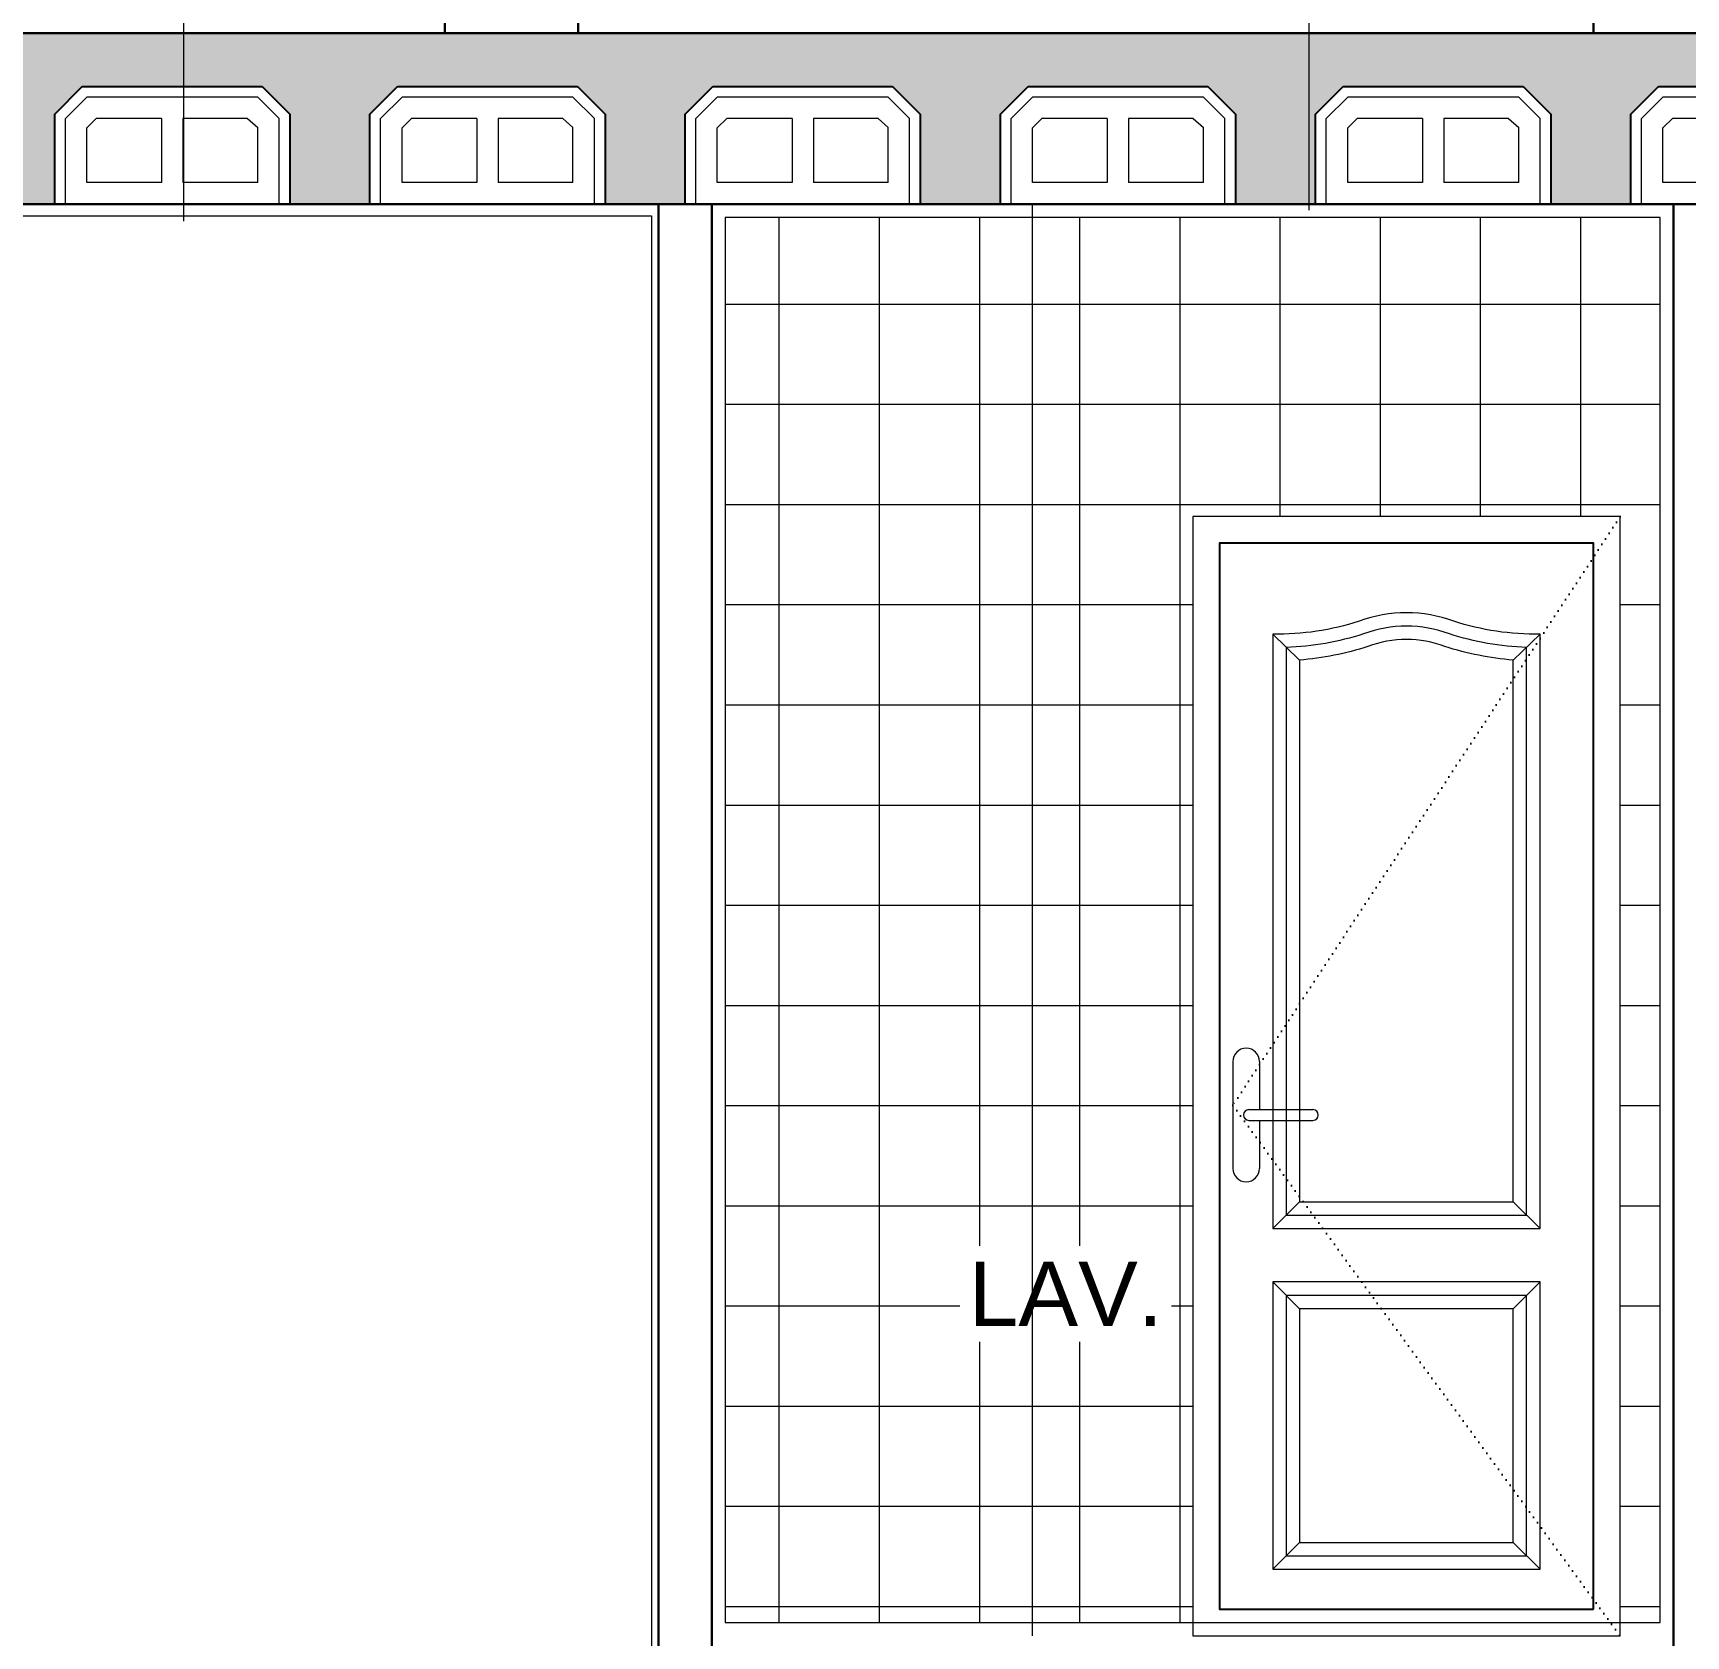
# Model space of a CAD drawing. Extents: x 775040 to 808375, y 4159409 to 4163651.
# Drawn here: x 803556 to 804330, y 4159872 to 4160622 of the extents above; entities that cross this region are included whole.
import ezdxf

# ---------------------------------------------------------------- set-up
doc = ezdxf.new("R2010")
doc.units = 0
doc.header["$MEASUREMENT"] = 0
doc.linetypes.add('DOT3', pattern=[0.06, 0, -0.06])
doc.layers.add('GÖRÜNÜŞ7', color=1, linetype='Continuous')
doc.layers.add('IZDOT', color=3, linetype='DOT3')
for name, color, linetype, lineweight in [('kapı', 3, 'Continuous', 9), ('Z_ duvar', 7, 'Continuous', 30), ('Z_asmolen', 53, 'Continuous', 9), ('Z_g3', 3, 'Continuous', 13), ('Z_g4', 4, 'Continuous', 15), ('Z_iç ölçü dikey', 111, 'Continuous', 25), ('Z_kesit döşeme', 5, 'Continuous', 30), ('Z_kolon tarama', 171, 'Continuous', 5), ('Z_sıva', 241, 'Continuous', 5), ('Z_tarama', 8, 'Continuous', 5), ('Z_yazı', 4, 'Continuous', 20)]:
    doc.layers.add(name, color=color, linetype=linetype, lineweight=lineweight)
doc.styles.add('ARIAL', font='ariblk.ttf', dxfattribs={"height": 1})
pattern_1 = [(45, (-1176038.405, -6240780.584), (-6.629126074, 6.629126074), []), (45, (-1176031.7755, -6240780.584), (-6.629126074, 6.629126074), [4.6875, -2.34375])]

# ---------------------------------------------------------------- blocks, each defined once
blk = doc.blocks.new('asbnm')
at = {"layer": 'Z_asmolen'}
for p, q in [((44128.83, -2548.34), (44123.66, -2553.51)), ((44162.49, -2548.34), (44128.83, -2548.34)), ((44162.49, -2548.34), (44167.66, -2553.51)), ((44187.83, -2548.34), (44182.66, -2553.51)), ((44221.49, -2548.34), (44187.83, -2548.34)), ((44221.49, -2548.34), (44226.66, -2553.51)), ((44129.66, -2550.34), (44125.66, -2554.34)), ((44161.66, -2550.34), (44129.66, -2550.34)), ((44161.66, -2550.34), (44165.66, -2554.34)), ((44188.66, -2550.34), (44184.66, -2554.34)), ((44220.66, -2550.34), (44188.66, -2550.34)), ((44220.66, -2550.34), (44224.66, -2554.34)), ((44123.66, -2570.34), (44123.66, -2553.51)), ((44125.66, -2570.34), (44125.66, -2554.34)), ((44131.43, -2554.34), (44129.66, -2556.07)), ((44143.66, -2554.34), (44131.43, -2554.34)), ((44143.66, -2554.34), (44143.66, -2566.34)), ((44159.76, -2554.34), (44147.66, -2554.34)), ((44147.66, -2554.34), (44147.66, -2566.34)), ((44159.76, -2554.34), (44161.66, -2556.01)), ((44165.66, -2570.34), (44165.66, -2554.34)), ((44167.66, -2570.34), (44167.66, -2553.51)), ((44182.66, -2570.34), (44182.66, -2553.51)), ((44184.66, -2570.34), (44184.66, -2554.34)), ((44190.43, -2554.34), (44188.66, -2556.07)), ((44202.66, -2554.34), (44190.43, -2554.34)), ((44202.66, -2554.34), (44202.66, -2566.34)), ((44218.76, -2554.34), (44206.66, -2554.34)), ((44206.66, -2554.34), (44206.66, -2566.34)), ((44218.76, -2554.34), (44220.66, -2556.01)), ((44224.66, -2570.34), (44224.66, -2554.34)), ((44226.66, -2570.34), (44226.66, -2553.51)), ((44129.66, -2566.34), (44129.66, -2556.07)), ((44161.66, -2566.34), (44161.66, -2556.01)), ((44188.66, -2566.34), (44188.66, -2556.07)), ((44220.66, -2566.34), (44220.66, -2556.01)), ((44143.66, -2566.34), (44129.66, -2566.34)), ((44161.66, -2566.34), (44147.66, -2566.34)), ((44202.66, -2566.34), (44188.66, -2566.34)), ((44220.66, -2566.34), (44206.66, -2566.34)), ((44167.66, -2570.34), (44123.66, -2570.34)), ((44226.66, -2570.34), (44182.66, -2570.34))]:
    blk.add_line(p, q, dxfattribs=at)

msp = doc.modelspace()

# ---------------------------------------------------------------- hatches: boundary and pattern name
at = {"layer": 'Z_kolon tarama'}
h = msp.add_hatch(dxfattribs=at)
h.set_pattern_fill('ANSI33', color=256, scale=37.5, style=0)
h.set_pattern_definition(pattern_1)
h.paths.add_polyline_path([(803418.76, 4160584.34), (803431.69, 4160597.27), (803515.83, 4160597.27), (803528.76, 4160584.34), (803528.76, 4160542.27), (803566.26, 4160542.27), (803566.26, 4160584.34), (803579.19, 4160597.27), (803626.5, 4160597.27), (803626.5, 4160622.27), (802323.76, 4160622.27), (802323.76, 4160542.27), (802386.26, 4160542.27), (802386.26, 4160584.34), (802399.19, 4160597.27), (802483.33, 4160597.27), (802496.26, 4160584.34), (802496.26, 4160542.27), (802533.76, 4160542.27), (802533.76, 4160584.34), (802546.69, 4160597.27), (802630.83, 4160597.27), (802643.76, 4160584.34), (802643.76, 4160542.27), (802681.26, 4160542.27), (802681.26, 4160584.34), (802694.19, 4160597.27), (802778.33, 4160597.27), (802791.26, 4160584.34), (802791.26, 4160542.27), (802828.76, 4160542.27), (802828.76, 4160584.34), (802841.69, 4160597.27), (802925.83, 4160597.27), (802938.76, 4160584.34), (802938.76, 4160542.27), (802976.26, 4160542.27), (802976.26, 4160584.34), (802989.19, 4160597.27), (803073.33, 4160597.27), (803086.26, 4160584.34), (803086.26, 4160542.27), (803123.76, 4160542.27), (803123.76, 4160584.34), (803136.69, 4160597.27), (803220.83, 4160597.27), (803233.76, 4160584.34), (803233.76, 4160542.27), (803271.26, 4160542.27), (803271.26, 4160584.34), (803284.19, 4160597.27), (803368.33, 4160597.27), (803381.26, 4160584.34), (803381.26, 4160542.27), (803418.76, 4160542.27)])
h = msp.add_hatch(dxfattribs=at)
h.set_pattern_fill('ANSI33', color=256, scale=37.5, style=0)
h.set_pattern_definition(pattern_1)
h.paths.add_polyline_path([(803861.26, 4160584.34), (803874.19, 4160597.27), (803958.33, 4160597.27), (803971.26, 4160584.34), (803971.26, 4160542.27), (804008.76, 4160542.27), (804008.76, 4160584.34), (804021.69, 4160597.27), (804105.83, 4160597.27), (804118.76, 4160584.34), (804118.76, 4160542.27), (804156.26, 4160542.27), (804156.26, 4160584.34), (804169.19, 4160597.27), (804253.33, 4160597.27), (804266.26, 4160584.34), (804266.26, 4160542.27), (804303.76, 4160542.27), (804303.76, 4160584.34), (804316.69, 4160597.27), (804400.83, 4160597.27), (804413.76, 4160584.34), (804413.76, 4160542.27), (804451.26, 4160542.27), (804451.26, 4160584.34), (804464.19, 4160597.27), (804548.33, 4160597.27), (804561.26, 4160584.34), (804561.26, 4160542.27), (804598.76, 4160542.27), (804598.76, 4160584.34), (804611.69, 4160597.27), (804695.83, 4160597.27), (804708.76, 4160584.34), (804708.76, 4160542.27), (804802.36, 4160542.27), (804802.36, 4160622.27), (803626.5, 4160622.27), (803626.5, 4160597.27), (803663.33, 4160597.27), (803676.26, 4160584.34), (803676.26, 4160542.27), (803713.76, 4160542.27), (803713.76, 4160584.34), (803726.69, 4160597.27), (803810.83, 4160597.27), (803823.76, 4160584.34), (803823.76, 4160542.27), (803861.26, 4160542.27)])
h.paths.add_polyline_path([(804616.04, 4160574.08), (804616.04, 4160590.45), (804597.29, 4160590.45), (804597.29, 4160574.08)], flags=25)

# ---------------------------------------------------------------- linework, layer by layer
at = {"layer": 'GÖRÜNÜŞ7', "color": 21}
msp.add_lwpolyline([(804286.26, 4159884.77), (804286.26, 4160383.52), (804111.26, 4160383.52), (804111.26, 4159884.77), (804286.26, 4159884.77)], dxfattribs=at)
at = {"layer": 'IZDOT', "ltscale": 50}
msp.add_lwpolyline([(804298.76, 4160396.02), (804117.51, 4160120.62), (804298.76, 4159872.27)], dxfattribs=at)
at = {"layer": 'kapı', "color": 8}
for p, q in [((804136.26, 4160340.97), (804148.76, 4160328.89)), ((804261.26, 4160340.97), (804248.76, 4160328.89)), ((804117.51, 4160141.02), (804117.51, 4160091.02)), ((804130.01, 4160141.02), (804130.01, 4160118.52)), ((804125.01, 4160118.52), (804155.01, 4160118.52)), ((804125.01, 4160113.52), (804155.01, 4160113.52)), ((804130.01, 4160113.52), (804130.01, 4160091.02)), ((804148.76, 4160075.39), (804136.26, 4160062.89)), ((804248.76, 4160075.39), (804261.26, 4160062.89)), ((804148.76, 4160025.39), (804136.26, 4160037.89)), ((804248.76, 4160025.39), (804261.26, 4160037.89)), ((804148.76, 4159916.02), (804136.26, 4159903.52)), ((804248.76, 4159916.02), (804261.26, 4159903.52))]:
    msp.add_line(p, q, dxfattribs=at)
at = {"layer": 'kapı', "color": 4}
msp.add_lwpolyline([(804098.76, 4159872.27), (804298.76, 4159872.27), (804298.76, 4160396.02), (804098.76, 4160396.02), (804098.76, 4159872.27)], close=True, dxfattribs=at)
at = {"layer": 'kapı', "color": 8}
for points in [[(804136.26, 4160062.89), (804261.26, 4160062.89), (804261.26, 4160340.97, -0.080625), (804220.89, 4160347.03, 0.179597), (804176.64, 4160347.03, -0.080569), (804136.26, 4160340.97)], [(804148.76, 4160075.39), (804248.76, 4160075.39), (804248.76, 4160328.89, -0.058444), (804216.78, 4160335.22, 0.18226), (804180.74, 4160335.22, -0.058407), (804148.76, 4160328.89)]]:
    msp.add_lwpolyline(points, format="xyb", close=True, dxfattribs=at)
at = {"layer": 'kapı', "color": 9}
msp.add_lwpolyline([(804142.51, 4160069.14), (804255.01, 4160069.14), (804255.01, 4160334.8, -0.069005), (804218.84, 4160341.12, 0.180835), (804178.69, 4160341.12, -0.06896), (804142.51, 4160334.8)], format="xyb", close=True, dxfattribs=at)
at = {"layer": 'kapı', "color": 8}
msp.add_lwpolyline([(804136.26, 4160037.89), (804136.26, 4159903.52), (804261.26, 4159903.52), (804261.26, 4160037.89), (804136.26, 4160037.89)], dxfattribs=at)
at = {"layer": 'kapı', "color": 9}
msp.add_lwpolyline([(804142.51, 4160031.64), (804142.51, 4159909.77), (804255.01, 4159909.77), (804255.01, 4160031.64)], close=True, dxfattribs=at)
at = {"layer": 'kapı', "color": 8}
msp.add_lwpolyline([(804148.76, 4160025.39), (804148.76, 4159916.02), (804248.76, 4159916.02), (804248.76, 4160025.39)], close=True, dxfattribs=at)
for centre, radius, start, end in [((804123.76, 4160141.02), 6.25, 0, 180), ((804125.01, 4160116.02), 2.5, 90, 270), ((804155.01, 4160116.02), 2.5, 270, 90), ((804123.76, 4160091.02), 6.25, 180, 0)]:
    msp.add_arc(centre, radius, start, end, dxfattribs=at)
at = {"layer": 'Z_ duvar', "ltscale": 50}
for p, q in [((803748.76, 4160622.27), (803748.76, 4161460.3)), ((803811.26, 4160622.27), (803811.26, 4161442.79)), ((804286.26, 4160622.27), (804286.26, 4161292.27)), ((803848.76, 4159809.77), (803848.76, 4160542.27)), ((803873.76, 4159809.77), (803873.76, 4160542.27)), ((804323.76, 4159809.77), (804323.76, 4160542.27))]:
    msp.add_line(p, q, dxfattribs=at)
at = {"layer": 'Z_g3'}
for p, q in [((804153.04, 4160770.08), (804153.04, 4160539.42)), ((803626.5, 4160764.86), (803626.5, 4160534.19))]:
    msp.add_line(p, q, dxfattribs=at)
at = {"layer": 'Z_g4', "linetype": 'Continuous'}
msp.add_line((804023.76, 4159872.27), (804023.76, 4160542.27), dxfattribs=at)
at = {"layer": 'Z_iç ölçü dikey', "color": 5, "linetype": 'Continuous'}
for p, q in [((803566.26, 4160584.34), (803579.19, 4160597.27)), ((803579.19, 4160597.27), (803663.33, 4160597.27)), ((803663.33, 4160597.27), (803676.26, 4160584.34)), ((803713.76, 4160584.34), (803726.69, 4160597.27)), ((803726.69, 4160597.27), (803810.83, 4160597.27)), ((803810.83, 4160597.27), (803823.76, 4160584.34)), ((803861.26, 4160584.34), (803874.19, 4160597.27)), ((803874.19, 4160597.27), (803958.33, 4160597.27)), ((803958.33, 4160597.27), (803971.26, 4160584.34)), ((804008.76, 4160584.34), (804021.69, 4160597.27)), ((804021.69, 4160597.27), (804105.83, 4160597.27)), ((804105.83, 4160597.27), (804118.76, 4160584.34)), ((804156.26, 4160584.34), (804169.19, 4160597.27)), ((804169.19, 4160597.27), (804253.33, 4160597.27)), ((804253.33, 4160597.27), (804266.26, 4160584.34)), ((804303.76, 4160584.34), (804316.69, 4160597.27)), ((804316.69, 4160597.27), (804400.83, 4160597.27)), ((803566.26, 4160542.27), (803566.26, 4160584.34)), ((803676.26, 4160584.34), (803676.26, 4160542.27)), ((803713.76, 4160542.27), (803713.76, 4160584.34)), ((803823.76, 4160584.34), (803823.76, 4160542.27)), ((803861.26, 4160542.27), (803861.26, 4160584.34)), ((803971.26, 4160584.34), (803971.26, 4160542.27)), ((804008.76, 4160542.27), (804008.76, 4160584.34)), ((804118.76, 4160584.34), (804118.76, 4160542.27)), ((804156.26, 4160542.27), (804156.26, 4160584.34)), ((804266.26, 4160584.34), (804266.26, 4160542.27)), ((804303.76, 4160542.27), (804303.76, 4160584.34)), ((803676.26, 4160542.27), (803566.26, 4160542.27)), ((803823.76, 4160542.27), (803713.76, 4160542.27)), ((803971.26, 4160542.27), (803861.26, 4160542.27)), ((804118.76, 4160542.27), (804008.76, 4160542.27)), ((804266.26, 4160542.27), (804156.26, 4160542.27)), ((804413.76, 4160542.27), (804303.76, 4160542.27))]:
    msp.add_line(p, q, dxfattribs=at)
at = {"layer": 'Z_kesit döşeme', "linetype": 'Continuous'}
msp.add_lwpolyline([(804802.36, 4160542.27), (802323.76, 4160542.27), (802323.76, 4160622.27), (804802.36, 4160622.27)], close=True, dxfattribs=at)
at = {"layer": 'Z_sıva', "linetype": 'Continuous'}
for p, q in [((802391.26, 4160536.78), (803845.44, 4160536.78)), ((803845.44, 4160536.78), (803845.44, 4159876.41)), ((803845.44, 4159876.41), (803845.44, 4159822.27))]:
    msp.add_line(p, q, dxfattribs=at)
msp.add_lwpolyline([(804317.51, 4160536.02), (803880.01, 4160536.02), (803880.01, 4159878.52), (804317.51, 4159878.52)], close=True, dxfattribs=at)
at = {"layer": 'Z_tarama'}
for p, q in [((803905.32, 4159878.52), (803905.32, 4160536.02)), ((803952.2, 4159878.52), (803952.2, 4160536.02)), ((803999.07, 4160054.86), (803999.07, 4160536.02)), ((804045.95, 4160054.86), (804045.95, 4160536.02)), ((804092.82, 4159878.52), (804092.82, 4160536.02)), ((804139.7, 4160396.02), (804139.7, 4160536.02)), ((804186.57, 4160396.02), (804186.57, 4160536.02)), ((804233.45, 4160396.02), (804233.45, 4160536.02)), ((804280.32, 4160396.02), (804280.32, 4160536.02)), ((804023.76, 4160495.28), (803880.01, 4160495.28)), ((804317.51, 4160495.28), (804023.76, 4160495.28)), ((804023.76, 4160448.41), (803880.01, 4160448.41)), ((804317.51, 4160448.41), (804023.76, 4160448.41)), ((804023.76, 4160401.53), (803880.01, 4160401.53)), ((804317.51, 4160401.53), (804023.76, 4160401.53)), ((804023.76, 4160354.66), (803880.01, 4160354.66)), ((804098.76, 4160354.66), (804023.76, 4160354.66)), ((804317.51, 4160354.66), (804298.76, 4160354.66)), ((804023.76, 4160307.78), (803880.01, 4160307.78)), ((804098.76, 4160307.78), (804023.76, 4160307.78)), ((804317.51, 4160307.78), (804298.76, 4160307.78)), ((804023.76, 4160260.91), (803880.01, 4160260.91)), ((804098.76, 4160260.91), (804023.76, 4160260.91)), ((804317.51, 4160260.91), (804298.76, 4160260.91)), ((804023.76, 4160214.03), (803880.01, 4160214.03)), ((804098.76, 4160214.03), (804023.76, 4160214.03)), ((804317.51, 4160214.03), (804298.76, 4160214.03)), ((804023.76, 4160167.16), (803880.01, 4160167.16)), ((804098.76, 4160167.16), (804023.76, 4160167.16)), ((804317.51, 4160167.16), (804298.76, 4160167.16)), ((804023.76, 4160120.28), (803880.01, 4160120.28)), ((804098.76, 4160120.28), (804023.76, 4160120.28)), ((804317.51, 4160120.28), (804298.76, 4160120.28)), ((804023.76, 4160073.41), (803880.01, 4160073.41)), ((804098.76, 4160073.41), (804023.76, 4160073.41)), ((804317.51, 4160073.41), (804298.76, 4160073.41)), ((803989.71, 4160026.53), (803880.01, 4160026.53)), ((804098.76, 4160026.53), (804088.86, 4160026.53)), ((804317.51, 4160026.53), (804298.76, 4160026.53)), ((803999.07, 4159878.52), (803999.07, 4160009.86)), ((804045.95, 4159878.52), (804045.95, 4160009.86)), ((804023.76, 4159979.66), (803880.01, 4159979.66)), ((804098.76, 4159979.66), (804023.76, 4159979.66)), ((804317.51, 4159979.66), (804298.76, 4159979.66)), ((804023.76, 4159932.78), (803880.01, 4159932.78)), ((804098.76, 4159932.78), (804023.76, 4159932.78)), ((804317.51, 4159932.78), (804298.76, 4159932.78)), ((804023.76, 4159885.91), (803880.01, 4159885.91)), ((804098.76, 4159885.91), (804023.76, 4159885.91)), ((804317.51, 4159885.91), (804298.76, 4159885.91))]:
    msp.add_line(p, q, dxfattribs=at)

# ---------------------------------------------------------------- block references
at = {"layer": 'kapı', "xscale": 2.5, "yscale": 2.5, "zscale": 2.5}
for p in [(693257.12, 4166968.13), (693552.12, 4166968.13), (693847.12, 4166968.13)]:
    msp.add_blockref('asbnm', p, dxfattribs=at)

# ---------------------------------------------------------------- texts
at = {"layer": 'Z_yazı', "linetype": 'Continuous', "insert": (804039.28, 4160032.36), "char_height": 30, "width": 747.8445, "attachment_point": 5, "style": 'ARIAL'}
msp.add_mtext('{\\fArial|b0|i0|c162|p34;LAV.}', dxfattribs=at)

doc.saveas('drawing.dxf')
